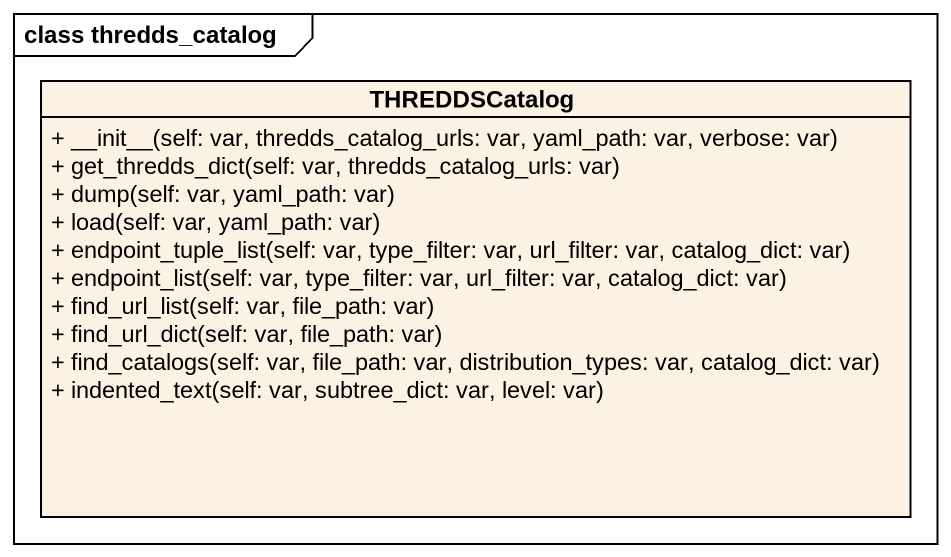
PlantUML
@startuml
mainframe class thredds_catalog
hide circle
hide empty members
skinparam classAttributeIconSize 0
class THREDDSCatalog {
  + ~__init~__(self: var, thredds_catalog_urls: var, yaml_path: var, verbose: var)
  + get_thredds_dict(self: var, thredds_catalog_urls: var)
  + dump(self: var, yaml_path: var)
  + load(self: var, yaml_path: var)
  + endpoint_tuple_list(self: var, type_filter: var, url_filter: var, catalog_dict: var)
  + endpoint_list(self: var, type_filter: var, url_filter: var, catalog_dict: var)
  + find_url_list(self: var, file_path: var)
  + find_url_dict(self: var, file_path: var)
  + find_catalogs(self: var, file_path: var, distribution_types: var, catalog_dict: var)
  + indented_text(self: var, subtree_dict: var, level: var)
}
@enduml
